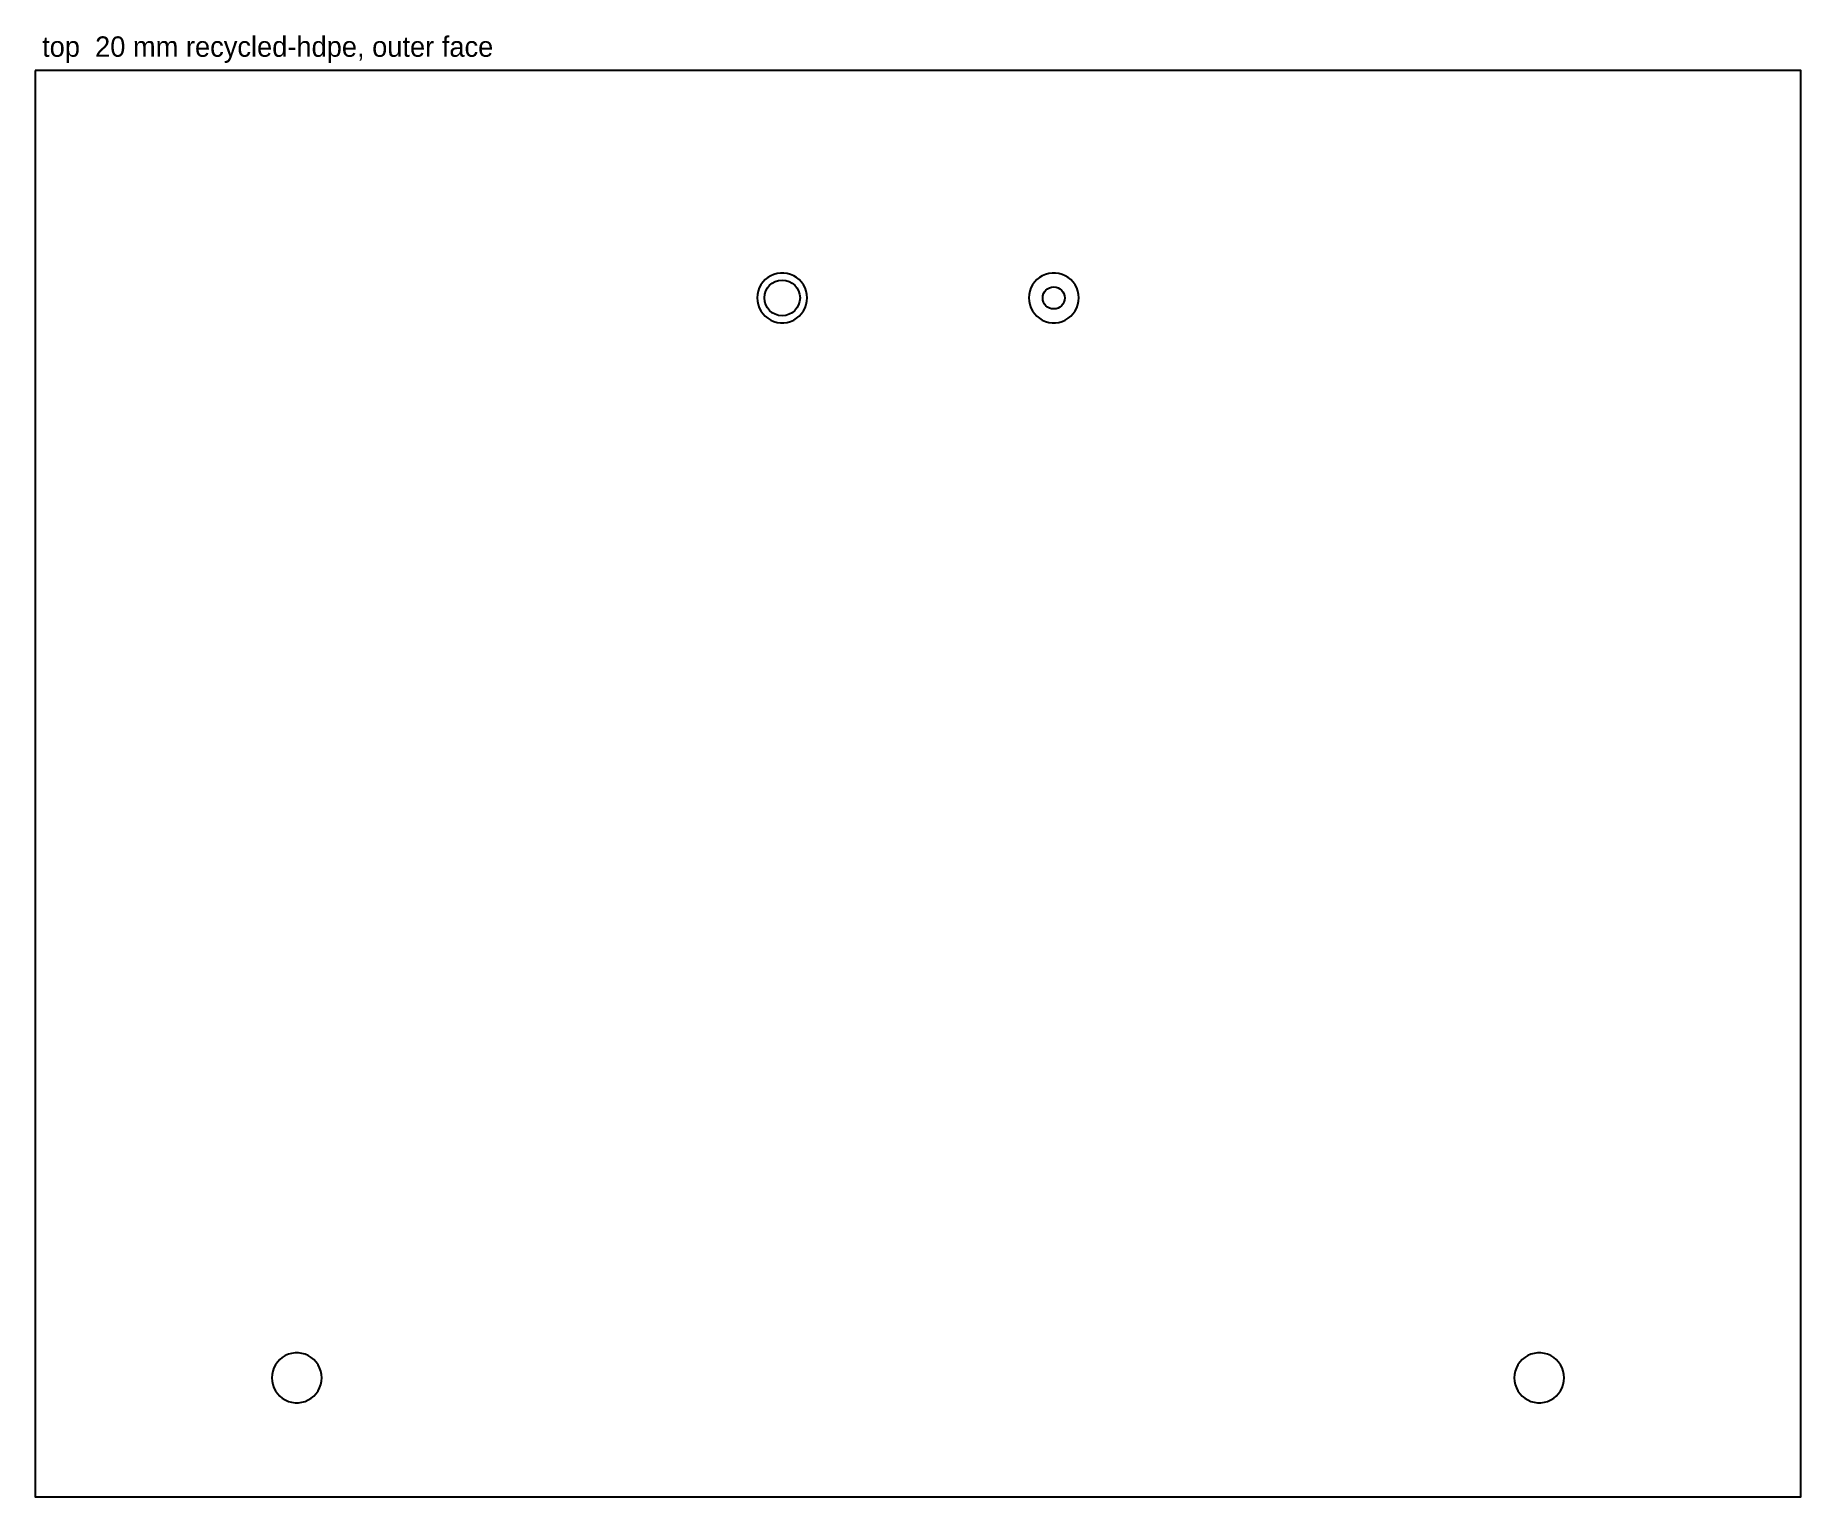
# Model space of a CAD drawing. Header units: millimetres. Extents: x 0 to 520, y 0 to 430.
import ezdxf

# ---------------------------------------------------------------- set-up
doc = ezdxf.new("R2010")
doc.units = ezdxf.units.MM
for name, color, linetype in [('CUT_INSIDE', 5, 'Continuous'), ('CUT_OUTSIDE', 1, 'Continuous'), ('NOTES', 7, 'Continuous'), ('POCKET_15MM', 3, 'Continuous')]:
    doc.layers.add(name, color=color, linetype=linetype)

msp = doc.modelspace()

# ---------------------------------------------------------------- linework, layer by layer
at = {"layer": 'CUT_INSIDE'}
for centre, radius in [((220, 353), 5.25), ((300, 353), 3.25)]:
    msp.add_circle(centre, radius, dxfattribs=at)
at = {"layer": 'CUT_OUTSIDE'}
msp.add_lwpolyline([(0, 420), (0, 0), (520, 0), (520, 420), (0, 420)], close=True, dxfattribs=at)
at = {"layer": 'POCKET_15MM'}
for points in [[(227.35, 353), (227.28, 354), (227.08, 354.98), (226.74, 355.93), (226.28, 356.82), (225.7, 357.64), (225.02, 358.37), (224.24, 359), (223.38, 359.53), (222.46, 359.93), (221.5, 360.2), (220.5, 360.33), (219.5, 360.33), (218.5, 360.2), (217.54, 359.93), (216.62, 359.53), (215.76, 359), (214.98, 358.37), (214.3, 357.64), (213.72, 356.82), (213.26, 355.93), (212.92, 354.98), (212.72, 354), (212.65, 353), (212.72, 352), (212.92, 351.02), (213.26, 350.07), (213.72, 349.18), (214.3, 348.36), (214.98, 347.63), (215.76, 347), (216.62, 346.47), (217.54, 346.07), (218.5, 345.8), (219.5, 345.67), (220.5, 345.67), (221.5, 345.8), (222.46, 346.07), (223.38, 346.47), (224.24, 347), (225.02, 347.63), (225.7, 348.36), (226.28, 349.18), (226.74, 350.07), (227.08, 351.02), (227.28, 352), (227.35, 353)], [(307.35, 353), (307.28, 354), (307.08, 354.98), (306.74, 355.93), (306.28, 356.82), (305.7, 357.64), (305.02, 358.37), (304.24, 359), (303.38, 359.53), (302.46, 359.93), (301.5, 360.2), (300.5, 360.33), (299.5, 360.33), (298.5, 360.2), (297.54, 359.93), (296.62, 359.53), (295.76, 359), (294.98, 358.37), (294.3, 357.64), (293.72, 356.82), (293.26, 355.93), (292.92, 354.98), (292.72, 354), (292.65, 353), (292.72, 352), (292.92, 351.02), (293.26, 350.07), (293.72, 349.18), (294.3, 348.36), (294.98, 347.63), (295.76, 347), (296.62, 346.47), (297.54, 346.07), (298.5, 345.8), (299.5, 345.67), (300.5, 345.67), (301.5, 345.8), (302.46, 346.07), (303.38, 346.47), (304.24, 347), (305.02, 347.63), (305.7, 348.36), (306.28, 349.18), (306.74, 350.07), (307.08, 351.02), (307.28, 352), (307.35, 353)], [(84.35, 35), (84.28, 36), (84.08, 36.98), (83.74, 37.93), (83.28, 38.82), (82.7, 39.64), (82.02, 40.37), (81.24, 41), (80.38, 41.53), (79.46, 41.93), (78.5, 42.2), (77.5, 42.33), (76.5, 42.33), (75.5, 42.2), (74.54, 41.93), (73.62, 41.53), (72.76, 41), (71.98, 40.37), (71.3, 39.64), (70.72, 38.82), (70.26, 37.93), (69.92, 36.98), (69.72, 36), (69.65, 35), (69.72, 34), (69.92, 33.02), (70.26, 32.07), (70.72, 31.18), (71.3, 30.36), (71.98, 29.63), (72.76, 29), (73.62, 28.47), (74.54, 28.07), (75.5, 27.8), (76.5, 27.67), (77.5, 27.67), (78.5, 27.8), (79.46, 28.07), (80.38, 28.47), (81.24, 29), (82.02, 29.63), (82.7, 30.36), (83.28, 31.18), (83.74, 32.07), (84.08, 33.02), (84.28, 34), (84.35, 35)], [(450.35, 35), (450.28, 36), (450.08, 36.98), (449.74, 37.93), (449.28, 38.82), (448.7, 39.64), (448.02, 40.37), (447.24, 41), (446.38, 41.53), (445.46, 41.93), (444.5, 42.2), (443.5, 42.33), (442.5, 42.33), (441.5, 42.2), (440.54, 41.93), (439.62, 41.53), (438.76, 41), (437.98, 40.37), (437.3, 39.64), (436.72, 38.82), (436.26, 37.93), (435.92, 36.98), (435.72, 36), (435.65, 35), (435.72, 34), (435.92, 33.02), (436.26, 32.07), (436.72, 31.18), (437.3, 30.36), (437.98, 29.63), (438.76, 29), (439.62, 28.47), (440.54, 28.07), (441.5, 27.8), (442.5, 27.67), (443.5, 27.67), (444.5, 27.8), (445.46, 28.07), (446.38, 28.47), (447.24, 29), (448.02, 29.63), (448.7, 30.36), (449.28, 31.18), (449.74, 32.07), (450.08, 33.02), (450.28, 34), (450.35, 35)]]:
    msp.add_lwpolyline(points, close=True, dxfattribs=at)

# ---------------------------------------------------------------- texts
at = {"layer": 'NOTES'}
msp.add_text('top  20 mm recycled-hdpe, outer face', height=6, dxfattribs=at).set_placement((2, 424))

doc.saveas('drawing.dxf')
